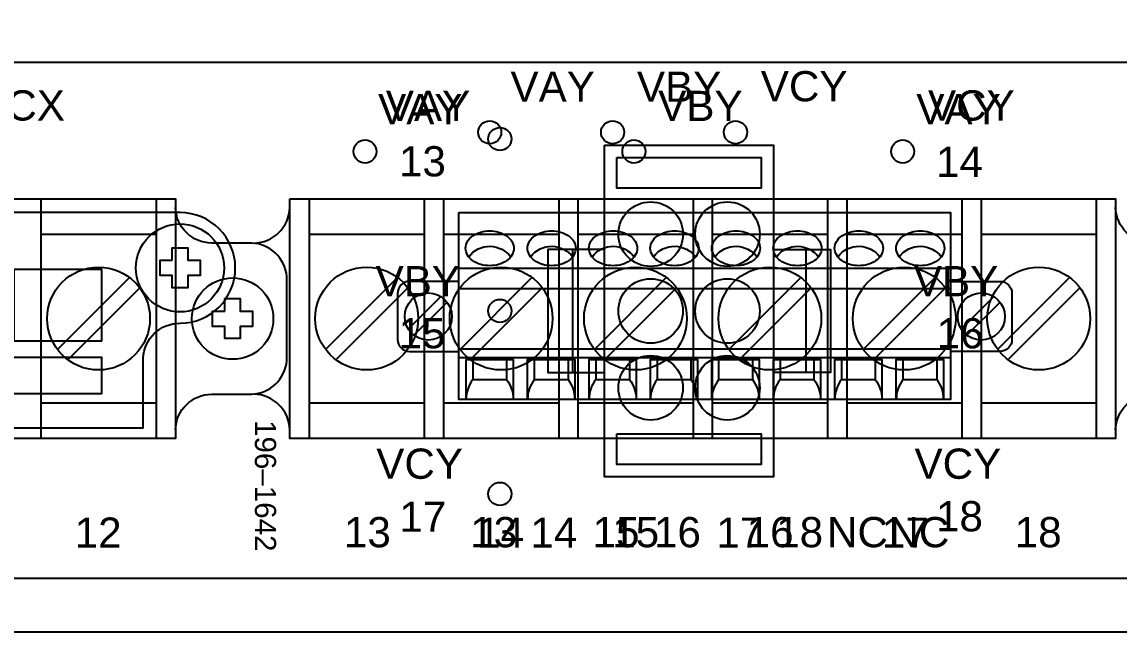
# Model space of a CAD drawing. Extents: x 1 to 47, y 1 to 35.
# Drawn here: x 32.596 to 36.167, y 10.388 to 12.373 of the extents above; entities that cross this region are included whole.
import ezdxf

# ---------------------------------------------------------------- set-up
doc = ezdxf.new("R2010")
doc.units = 0
doc.header["$MEASUREMENT"] = 0
for name, color, linetype in [('1_01__1-X__SCREW-TERMINAL_', 7, 'CONTINUOUS'), ('1_02__2-X__CONNECTORIZED_R', 7, 'CONTINUOUS'), ('1_03__1-1__SCREW-TERMINAL_', 7, 'CONTINUOUS'), ('1_04__2-1__CONNECTORIZED_R', 7, 'CONTINUOUS'), ('7_00______DWG_', 7, 'CONTINUOUS')]:
    doc.layers.add(name, color=color, linetype=linetype)
doc.styles.add('ARIAL', font='arial.ttf')

msp = doc.modelspace()

# ---------------------------------------------------------------- linework, layer by layer
at = {"layer": '1_01__1-X__SCREW-TERMINAL_'}
for points in [[(39.6685, 11.0148), (39.6685, 10.6118, -0.414214), (39.6185, 10.5618), (26.9572, 10.5618, -0.414214), (26.9072, 10.6118), (26.9072, 12.1918, -0.414214), (26.9572, 12.2418), (39.6185, 12.2418, -0.414214), (39.6685, 12.1918), (39.6685, 11.2199)], [(33.0961, 11.0457, -0.403969), (33.214, 11.1616), (33.3442, 11.1617, 0.374201), (33.4588, 11.2704), (33.4588, 11.5449, 0.374201), (33.3442, 11.6536), (33.214, 11.6536, -0.403969), (33.0961, 11.7695)], [(33.3504, 11.6536, 0.403969), (33.4684, 11.7695)], [(36.1562, 11.0457, -0.403969), (36.2741, 11.1616), (36.4043, 11.1617, 0.374201), (36.5189, 11.2704), (36.5189, 11.5449, 0.374201), (36.4043, 11.6536), (36.2741, 11.6536, -0.403969), (36.1562, 11.7695)], [(33.4684, 11.0457, 0.403969), (33.3504, 11.1616)]]:
    msp.add_lwpolyline(points, format="xyb", dxfattribs=at)
for points in [[(30.4083, 11.7976), (33.0959, 11.7976), (33.0959, 11.0176), (30.4083, 11.0176)], [(33.4684, 11.7976), (36.156, 11.7976), (36.156, 11.0176), (33.4684, 11.0176)], [(33.2573, 11.4324), (33.2573, 11.4727), (33.3072, 11.4727), (33.3072, 11.4324), (33.3473, 11.4324), (33.3473, 11.3825), (33.3072, 11.3825), (33.3072, 11.3425), (33.2573, 11.3425), (33.2573, 11.3825), (33.2171, 11.3825), (33.2171, 11.4324)]]:
    msp.add_lwpolyline(points, close=True, dxfattribs=at)
for points in [[(32.6583, 11.7976), (32.6583, 11.0176)], [(33.0333, 11.7976), (33.0333, 11.0176)], [(33.531, 11.7976), (33.531, 11.0176)], [(33.906, 11.7976), (33.906, 11.0176)], [(33.9685, 11.7976), (33.9685, 11.0176)], [(34.3435, 11.7976), (34.3435, 11.0176)], [(34.406, 11.7976), (34.406, 11.0176)], [(34.781, 11.7976), (34.781, 11.0176)], [(34.8435, 11.7976), (34.8435, 11.0176)], [(35.2185, 11.7976), (35.2185, 11.0176)], [(35.2811, 11.7976), (35.2811, 11.0176)], [(35.6561, 11.7976), (35.6561, 11.0176)], [(35.7184, 11.7976), (35.7184, 11.0176)], [(36.0934, 11.7976), (36.0934, 11.0176)], [(32.6583, 11.6825), (33.0333, 11.6825)], [(33.531, 11.6825), (33.906, 11.6825)], [(33.9685, 11.6825), (34.3435, 11.6825)], [(34.406, 11.6825), (34.781, 11.6825)], [(34.8435, 11.6825), (35.2185, 11.6825)], [(35.2811, 11.6825), (35.6561, 11.6825)], [(35.7184, 11.6825), (36.0934, 11.6825)], [(32.9463, 11.5416), (32.7121, 11.3074)], [(33.8189, 11.5416), (33.5847, 11.3074)], [(34.2564, 11.5416), (34.0223, 11.3074)], [(34.6938, 11.5416), (34.4596, 11.3074)], [(35.1313, 11.5416), (34.8972, 11.3074)], [(35.5689, 11.5416), (35.3347, 11.3074)], [(36.0064, 11.5416), (35.7722, 11.3074)], [(32.9797, 11.5082), (32.7455, 11.274)], [(33.8523, 11.5082), (33.6182, 11.274)], [(34.2899, 11.5082), (34.0557, 11.274)], [(34.7272, 11.5082), (34.4931, 11.274)], [(35.1648, 11.5082), (34.9306, 11.274)], [(35.6023, 11.5082), (35.3681, 11.274)], [(36.0398, 11.5082), (35.8056, 11.274)], [(33.0333, 11.1327), (32.6583, 11.1327)], [(33.906, 11.1327), (33.531, 11.1327)], [(34.3435, 11.1327), (33.9685, 11.1327)], [(34.781, 11.1327), (34.406, 11.1327)], [(35.2185, 11.1327), (34.8435, 11.1327)], [(35.6561, 11.1327), (35.2811, 11.1327)], [(36.0934, 11.1327), (35.7184, 11.1327)]]:
    msp.add_lwpolyline(points, dxfattribs=at)
for centre, radius in [((33.7132, 11.9515), 0.0375), ((34.5882, 11.9515), 0.0375), ((35.4632, 11.9515), 0.0375), ((32.8459, 11.4078), 0.1673), ((33.7185, 11.4078), 0.1673), ((34.1561, 11.4078), 0.1673), ((34.5934, 11.4078), 0.1673), ((35.031, 11.4078), 0.1673), ((35.4685, 11.4078), 0.1673), ((35.906, 11.4078), 0.1673), ((33.2822, 11.4076), 0.1324)]:
    msp.add_circle(centre, radius, dxfattribs=at)
at = {"layer": '1_02__2-X__CONNECTORIZED_R'}
for points in [[(34.4931, 11.9726), (35.0429, 11.9726), (35.0429, 10.8926), (34.4931, 10.8926)], [(34.533, 11.9325), (35.003, 11.9325), (35.003, 11.8326), (34.533, 11.8326)], [(33.0859, 11.5978), (33.0859, 11.6378), (33.1359, 11.6378), (33.1359, 11.5978), (33.176, 11.5978), (33.176, 11.5475), (33.1359, 11.5475), (33.1359, 11.5075), (33.0859, 11.5075), (33.0859, 11.5475), (33.0458, 11.5475), (33.0458, 11.5978), (33.0859, 11.5978)], [(32.5709, 11.5691), (32.8559, 11.5691), (32.8559, 11.3341), (32.5709, 11.3341)], [(32.2359, 11.2825), (32.8559, 11.2825), (32.8559, 11.1625), (32.2359, 11.1625)], [(34.533, 11.0326), (35.003, 11.0326), (35.003, 10.9326), (34.533, 10.9326)]]:
    msp.add_lwpolyline(points, close=True, dxfattribs=at)
msp.add_lwpolyline([(30.401, 11.4126, 1), (30.401, 11.0526), (32.991, 11.0524), (32.991, 11.2787, -0.405199), (33.1109, 11.3926, 0.999995), (33.1109, 11.7527), (30.521, 11.7525), (30.521, 11.5265, -0.399232)], format="xyb", close=True, dxfattribs=at)
for points in [[(34.4931, 11.6326), (34.3081, 11.6326), (34.3081, 11.2326), (34.4931, 11.2326)], [(34.388, 11.6326), (34.388, 11.2326)], [(35.0429, 11.6326), (35.2279, 11.6326), (35.2279, 11.2326), (35.0429, 11.2326)], [(35.148, 11.6326), (35.148, 11.2326)]]:
    msp.add_lwpolyline(points, dxfattribs=at)
for centre, radius in [((34.152, 11.9922), 0.0375), ((34.6429, 11.6825), 0.1051), ((34.8929, 11.6825), 0.1051), ((33.1109, 11.5726), 0.1433), ((34.6429, 11.4324), 0.1051), ((34.8929, 11.4324), 0.1051), ((34.152, 11.4326), 0.0375), ((34.6429, 11.1825), 0.1051), ((34.8929, 11.1825), 0.1051), ((34.152, 10.8371), 0.0375)]:
    msp.add_circle(centre, radius, dxfattribs=at)
at = {"layer": '1_03__1-1__SCREW-TERMINAL_'}
for points in [[(30.4083, 11.7976), (33.0959, 11.7976), (33.0959, 11.0176), (30.4083, 11.0176)], [(34.019, 11.753), (35.619, 11.753), (35.619, 11.1443), (34.019, 11.1443)], [(33.2573, 11.4324), (33.2573, 11.4727), (33.3072, 11.4727), (33.3072, 11.4324), (33.3473, 11.4324), (33.3473, 11.3825), (33.3072, 11.3825), (33.3072, 11.3425), (33.2573, 11.3425), (33.2573, 11.3825), (33.2171, 11.3825), (33.2171, 11.4324)]]:
    msp.add_lwpolyline(points, close=True, dxfattribs=at)
for points in [[(32.6583, 11.7976), (32.6583, 11.0176)], [(33.0333, 11.7976), (33.0333, 11.0176)], [(32.6583, 11.6825), (33.0333, 11.6825)], [(34.019, 11.5714), (35.619, 11.5714)], [(32.9463, 11.5416), (32.7121, 11.3074)], [(32.9797, 11.5082), (32.7455, 11.274)], [(34.019, 11.506), (35.619, 11.506)], [(33.8541, 11.3734), (33.96, 11.4793)], [(35.6541, 11.3734), (35.7601, 11.4793)], [(33.8725, 11.3533), (33.9801, 11.4609)], [(35.6725, 11.3533), (35.7801, 11.4609)], [(34.019, 11.3089), (35.619, 11.3089)], [(34.019, 11.2811), (35.619, 11.2811)], [(34.0422, 11.1443), (34.0422, 11.2744), (34.1958, 11.2744), (34.1958, 11.1443)], [(34.2422, 11.1443), (34.2422, 11.2744), (34.3958, 11.2744), (34.3958, 11.1443)], [(34.4422, 11.1443), (34.4422, 11.2744), (34.5958, 11.2744), (34.5958, 11.1443)], [(34.6422, 11.1443), (34.6422, 11.2744), (34.7958, 11.2744), (34.7958, 11.1443)], [(34.8422, 11.1443), (34.8422, 11.2744), (34.9958, 11.2744), (34.9958, 11.1443)], [(35.0422, 11.1443), (35.0422, 11.2744), (35.1958, 11.2744), (35.1958, 11.1443)], [(35.2422, 11.1443), (35.2422, 11.2744), (35.3958, 11.2744), (35.3958, 11.1443)], [(35.4422, 11.1443), (35.4422, 11.2744), (35.5958, 11.2744), (35.5958, 11.1443)], [(34.0639, 11.2093), (34.1741, 11.2093)], [(34.2639, 11.2093), (34.3741, 11.2093)], [(34.4639, 11.2093), (34.5741, 11.2093)], [(34.6639, 11.2093), (34.7741, 11.2093)], [(34.8639, 11.2093), (34.9741, 11.2093)], [(35.0639, 11.2093), (35.1741, 11.2093)], [(35.2639, 11.2093), (35.3741, 11.2093)], [(35.4639, 11.2093), (35.5741, 11.2093)], [(33.0333, 11.1327), (32.6583, 11.1327)]]:
    msp.add_lwpolyline(points, dxfattribs=at)
for points in [[(33.0961, 11.0457, -0.403969), (33.214, 11.1616), (33.3442, 11.1617, 0.374201), (33.4588, 11.2704), (33.4588, 11.5449, 0.374201), (33.3442, 11.6536), (33.214, 11.6536, -0.403969), (33.0961, 11.7695)], [(34.0503, 11.6085, -0.001746), (34.0505, 11.6087, -0.240907), (34.1206, 11.6429, -0.231198), (34.1875, 11.6087, -0.005828), (34.1878, 11.6087)], [(34.2519, 11.6085, -0.001746), (34.2521, 11.6087, -0.240907), (34.3222, 11.6429, -0.231198), (34.3891, 11.6087, -0.005828), (34.3894, 11.6087)], [(34.4519, 11.6085, -0.001746), (34.4521, 11.6087, -0.240907), (34.5222, 11.6429, -0.231198), (34.5891, 11.6087, -0.005828), (34.5894, 11.6087)], [(34.6519, 11.6085, -0.001746), (34.6521, 11.6087, -0.240907), (34.7222, 11.6429, -0.231198), (34.7891, 11.6087, -0.005828), (34.7894, 11.6087)], [(34.8519, 11.6085, -0.001746), (34.8521, 11.6087, -0.240907), (34.9222, 11.6429, -0.231198), (34.9891, 11.6087, -0.005828), (34.9894, 11.6087)], [(35.0519, 11.6085, -0.001746), (35.0521, 11.6087, -0.240907), (35.1222, 11.6429, -0.231198), (35.1891, 11.6087, -0.005828), (35.1894, 11.6087)], [(35.2519, 11.6085, -0.001746), (35.2521, 11.6087, -0.240907), (35.3222, 11.6429, -0.231198), (35.3891, 11.6087, -0.005828), (35.3894, 11.6087)], [(35.4519, 11.6085, -0.001746), (35.4521, 11.6087, -0.240907), (35.5222, 11.6429, -0.231198), (35.5891, 11.6087, -0.005828), (35.5894, 11.6087)], [(34.019, 11.5289), (33.8584, 11.5289, 0.414169), (33.819, 11.4895), (33.819, 11.3399, 0.414258), (33.8584, 11.3006), (34.019, 11.3006)], [(35.619, 11.5289), (35.7796, 11.5289, -0.414169), (35.819, 11.4895), (35.819, 11.3399, -0.414258), (35.7796, 11.3006), (35.619, 11.3006)], [(34.0639, 11.2744), (34.0639, 11.2093, 0.162853), (34.0422, 11.1443, 1.944453)], [(34.1741, 11.2744), (34.1741, 11.2093, -0.162853), (34.1958, 11.1443, -1.944453)], [(34.2639, 11.2744), (34.2639, 11.2093, 0.162853), (34.2422, 11.1443, 1.944453)], [(34.3741, 11.2744), (34.3741, 11.2093, -0.162853), (34.3958, 11.1443, -1.944453)], [(34.4639, 11.2744), (34.4639, 11.2093, 0.162853), (34.4422, 11.1443, 1.944453)], [(34.5741, 11.2744), (34.5741, 11.2093, -0.162853), (34.5958, 11.1443, -1.944453)], [(34.6639, 11.2744), (34.6639, 11.2093, 0.162853), (34.6422, 11.1443, 1.944453)], [(34.7741, 11.2744), (34.7741, 11.2093, -0.162853), (34.7958, 11.1443, -1.944453)], [(34.8639, 11.2744), (34.8639, 11.2093, 0.162853), (34.8422, 11.1443, 1.944453)], [(34.9741, 11.2744), (34.9741, 11.2093, -0.162853), (34.9958, 11.1443, -1.944453)], [(35.0639, 11.2744), (35.0639, 11.2093, 0.162853), (35.0422, 11.1443, 1.944453)], [(35.1741, 11.2744), (35.1741, 11.2093, -0.162853), (35.1958, 11.1443, -1.944453)], [(35.2639, 11.2744), (35.2639, 11.2093, 0.162853), (35.2422, 11.1443, 1.944453)], [(35.3741, 11.2744), (35.3741, 11.2093, -0.162853), (35.3958, 11.1443, -1.944453)], [(35.4639, 11.2744), (35.4639, 11.2093, 0.162853), (35.4422, 11.1443, 1.944453)], [(35.5741, 11.2744), (35.5741, 11.2093, -0.162853), (35.5958, 11.1443, -1.944453)]]:
    msp.add_lwpolyline(points, format="xyb", dxfattribs=at)
for points in [[(34.0403, 11.6366, -0.244062), (34.0633, 11.6766, -0.154167), (34.119, 11.6932, -0.154167), (34.1747, 11.6766, -0.236767), (34.1977, 11.6366, -0.24406), (34.1747, 11.5965, -0.154167), (34.119, 11.5799, -0.154167), (34.0633, 11.5965, -0.244061)], [(34.2418, 11.6366, -0.244062), (34.2649, 11.6766, -0.154167), (34.3206, 11.6932, -0.154167), (34.3763, 11.6766, -0.236767), (34.3993, 11.6366, -0.24406), (34.3763, 11.5965, -0.154167), (34.3206, 11.5799, -0.154167), (34.2649, 11.5965, -0.244061)], [(34.4418, 11.6366, -0.244062), (34.4649, 11.6766, -0.154167), (34.5206, 11.6932, -0.154167), (34.5763, 11.6766, -0.236767), (34.5993, 11.6366, -0.24406), (34.5763, 11.5965, -0.154167), (34.5206, 11.5799, -0.154167), (34.4649, 11.5965, -0.244061)], [(34.6418, 11.6366, -0.244062), (34.6649, 11.6766, -0.154167), (34.7206, 11.6932, -0.154167), (34.7763, 11.6766, -0.236767), (34.7993, 11.6366, -0.24406), (34.7763, 11.5965, -0.154167), (34.7206, 11.5799, -0.154167), (34.6649, 11.5965, -0.244061)], [(34.8418, 11.6366, -0.244062), (34.8649, 11.6766, -0.154167), (34.9206, 11.6932, -0.154167), (34.9763, 11.6766, -0.236767), (34.9993, 11.6366, -0.24406), (34.9763, 11.5965, -0.154167), (34.9206, 11.5799, -0.154167), (34.8649, 11.5965, -0.244061)], [(35.0418, 11.6366, -0.244062), (35.0649, 11.6766, -0.154167), (35.1206, 11.6932, -0.154167), (35.1763, 11.6766, -0.236767), (35.1993, 11.6366, -0.24406), (35.1763, 11.5965, -0.154167), (35.1206, 11.5799, -0.154167), (35.0649, 11.5965, -0.244061)], [(35.2418, 11.6366, -0.244062), (35.2649, 11.6766, -0.154167), (35.3206, 11.6932, -0.154167), (35.3763, 11.6766, -0.236767), (35.3993, 11.6366, -0.24406), (35.3763, 11.5965, -0.154167), (35.3206, 11.5799, -0.154167), (35.2649, 11.5965, -0.244061)], [(35.4418, 11.6366, -0.244062), (35.4649, 11.6766, -0.154167), (35.5206, 11.6932, -0.154167), (35.5763, 11.6766, -0.236767), (35.5993, 11.6366, -0.24406), (35.5763, 11.5965, -0.154167), (35.5206, 11.5799, -0.154167), (35.4649, 11.5965, -0.244061)]]:
    msp.add_lwpolyline(points, format="xyb", close=True, dxfattribs=at)
for centre, radius in [((34.119, 12.014), 0.0375), ((34.519, 12.014), 0.0375), ((34.919, 12.014), 0.0375), ((32.8459, 11.4078), 0.1673), ((33.2822, 11.4076), 0.1324), ((33.919, 11.4144), 0.0768), ((35.719, 11.4144), 0.0768)]:
    msp.add_circle(centre, radius, dxfattribs=at)
at = {"layer": '1_04__2-1__CONNECTORIZED_R'}
for points in [[(30.401, 11.4126, 1), (30.401, 11.0526), (32.991, 11.0524), (32.991, 11.2787, -0.405199), (33.1109, 11.3926, 0.999995), (33.1109, 11.7527), (30.521, 11.7525), (30.521, 11.5265, -0.399232)], [(34.0403, 11.6366, -0.244062), (34.0633, 11.6766, -0.154167), (34.119, 11.6932, -0.154167), (34.1747, 11.6766, -0.236767), (34.1977, 11.6366, -0.24406), (34.1747, 11.5965, -0.154167), (34.119, 11.5799, -0.154167), (34.0633, 11.5965, -0.244061)], [(34.2418, 11.6366, -0.244062), (34.2649, 11.6766, -0.154167), (34.3206, 11.6932, -0.154167), (34.3763, 11.6766, -0.236767), (34.3993, 11.6366, -0.24406), (34.3763, 11.5965, -0.154167), (34.3206, 11.5799, -0.154167), (34.2649, 11.5965, -0.244061)], [(34.4418, 11.6366, -0.244062), (34.4649, 11.6766, -0.154167), (34.5206, 11.6932, -0.154167), (34.5763, 11.6766, -0.236767), (34.5993, 11.6366, -0.24406), (34.5763, 11.5965, -0.154167), (34.5206, 11.5799, -0.154167), (34.4649, 11.5965, -0.244061)], [(34.6418, 11.6366, -0.244062), (34.6649, 11.6766, -0.154167), (34.7206, 11.6932, -0.154167), (34.7763, 11.6766, -0.236767), (34.7993, 11.6366, -0.24406), (34.7763, 11.5965, -0.154167), (34.7206, 11.5799, -0.154167), (34.6649, 11.5965, -0.244061)], [(34.8418, 11.6366, -0.244062), (34.8649, 11.6766, -0.154167), (34.9206, 11.6932, -0.154167), (34.9763, 11.6766, -0.236767), (34.9993, 11.6366, -0.24406), (34.9763, 11.5965, -0.154167), (34.9206, 11.5799, -0.154167), (34.8649, 11.5965, -0.244061)], [(35.0418, 11.6366, -0.244062), (35.0649, 11.6766, -0.154167), (35.1206, 11.6932, -0.154167), (35.1763, 11.6766, -0.236767), (35.1993, 11.6366, -0.24406), (35.1763, 11.5965, -0.154167), (35.1206, 11.5799, -0.154167), (35.0649, 11.5965, -0.244061)], [(35.2418, 11.6366, -0.244062), (35.2649, 11.6766, -0.154167), (35.3206, 11.6932, -0.154167), (35.3763, 11.6766, -0.236767), (35.3993, 11.6366, -0.24406), (35.3763, 11.5965, -0.154167), (35.3206, 11.5799, -0.154167), (35.2649, 11.5965, -0.244061)], [(35.4418, 11.6366, -0.244062), (35.4649, 11.6766, -0.154167), (35.5206, 11.6932, -0.154167), (35.5763, 11.6766, -0.236767), (35.5993, 11.6366, -0.24406), (35.5763, 11.5965, -0.154167), (35.5206, 11.5799, -0.154167), (35.4649, 11.5965, -0.244061)]]:
    msp.add_lwpolyline(points, format="xyb", close=True, dxfattribs=at)
for points in [[(34.019, 11.753), (35.619, 11.753), (35.619, 11.1443), (34.019, 11.1443)], [(33.0859, 11.5978), (33.0859, 11.6378), (33.1359, 11.6378), (33.1359, 11.5978), (33.176, 11.5978), (33.176, 11.5475), (33.1359, 11.5475), (33.1359, 11.5075), (33.0859, 11.5075), (33.0859, 11.5475), (33.0458, 11.5475), (33.0458, 11.5978), (33.0859, 11.5978)], [(32.5709, 11.5691), (32.8559, 11.5691), (32.8559, 11.3341), (32.5709, 11.3341)], [(32.2359, 11.2825), (32.8559, 11.2825), (32.8559, 11.1625), (32.2359, 11.1625)]]:
    msp.add_lwpolyline(points, close=True, dxfattribs=at)
for points in [[(34.0503, 11.6085, -0.001746), (34.0505, 11.6087, -0.240907), (34.1206, 11.6429, -0.231198), (34.1875, 11.6087, -0.005828), (34.1878, 11.6087)], [(34.2519, 11.6085, -0.001746), (34.2521, 11.6087, -0.240907), (34.3222, 11.6429, -0.231198), (34.3891, 11.6087, -0.005828), (34.3894, 11.6087)], [(34.4519, 11.6085, -0.001746), (34.4521, 11.6087, -0.240907), (34.5222, 11.6429, -0.231198), (34.5891, 11.6087, -0.005828), (34.5894, 11.6087)], [(34.6519, 11.6085, -0.001746), (34.6521, 11.6087, -0.240907), (34.7222, 11.6429, -0.231198), (34.7891, 11.6087, -0.005828), (34.7894, 11.6087)], [(34.8519, 11.6085, -0.001746), (34.8521, 11.6087, -0.240907), (34.9222, 11.6429, -0.231198), (34.9891, 11.6087, -0.005828), (34.9894, 11.6087)], [(35.0519, 11.6085, -0.001746), (35.0521, 11.6087, -0.240907), (35.1222, 11.6429, -0.231198), (35.1891, 11.6087, -0.005828), (35.1894, 11.6087)], [(35.2519, 11.6085, -0.001746), (35.2521, 11.6087, -0.240907), (35.3222, 11.6429, -0.231198), (35.3891, 11.6087, -0.005828), (35.3894, 11.6087)], [(35.4519, 11.6085, -0.001746), (35.4521, 11.6087, -0.240907), (35.5222, 11.6429, -0.231198), (35.5891, 11.6087, -0.005828), (35.5894, 11.6087)], [(34.019, 11.5289), (33.8584, 11.5289, 0.414169), (33.819, 11.4895), (33.819, 11.3399, 0.414258), (33.8584, 11.3006), (34.019, 11.3006)], [(35.619, 11.5289), (35.7796, 11.5289, -0.414169), (35.819, 11.4895), (35.819, 11.3399, -0.414258), (35.7796, 11.3006), (35.619, 11.3006)], [(34.0639, 11.2744), (34.0639, 11.2093, 0.162853), (34.0422, 11.1443, 1.944453)], [(34.1741, 11.2744), (34.1741, 11.2093, -0.162853), (34.1958, 11.1443, -1.944453)], [(34.2639, 11.2744), (34.2639, 11.2093, 0.162853), (34.2422, 11.1443, 1.944453)], [(34.3741, 11.2744), (34.3741, 11.2093, -0.162853), (34.3958, 11.1443, -1.944453)], [(34.4639, 11.2744), (34.4639, 11.2093, 0.162853), (34.4422, 11.1443, 1.944453)], [(34.5741, 11.2744), (34.5741, 11.2093, -0.162853), (34.5958, 11.1443, -1.944453)], [(34.6639, 11.2744), (34.6639, 11.2093, 0.162853), (34.6422, 11.1443, 1.944453)], [(34.7741, 11.2744), (34.7741, 11.2093, -0.162853), (34.7958, 11.1443, -1.944453)], [(34.8639, 11.2744), (34.8639, 11.2093, 0.162853), (34.8422, 11.1443, 1.944453)], [(34.9741, 11.2744), (34.9741, 11.2093, -0.162853), (34.9958, 11.1443, -1.944453)], [(35.0639, 11.2744), (35.0639, 11.2093, 0.162853), (35.0422, 11.1443, 1.944453)], [(35.1741, 11.2744), (35.1741, 11.2093, -0.162853), (35.1958, 11.1443, -1.944453)], [(35.2639, 11.2744), (35.2639, 11.2093, 0.162853), (35.2422, 11.1443, 1.944453)], [(35.3741, 11.2744), (35.3741, 11.2093, -0.162853), (35.3958, 11.1443, -1.944453)], [(35.4639, 11.2744), (35.4639, 11.2093, 0.162853), (35.4422, 11.1443, 1.944453)], [(35.5741, 11.2744), (35.5741, 11.2093, -0.162853), (35.5958, 11.1443, -1.944453)]]:
    msp.add_lwpolyline(points, format="xyb", dxfattribs=at)
for points in [[(34.019, 11.5714), (35.619, 11.5714)], [(34.019, 11.506), (35.619, 11.506)], [(33.8541, 11.3734), (33.96, 11.4793)], [(35.6541, 11.3734), (35.7601, 11.4793)], [(33.8725, 11.3533), (33.9801, 11.4609)], [(35.6725, 11.3533), (35.7801, 11.4609)], [(34.019, 11.3089), (35.619, 11.3089)], [(34.019, 11.2811), (35.619, 11.2811)], [(34.0422, 11.1443), (34.0422, 11.2744), (34.1958, 11.2744), (34.1958, 11.1443)], [(34.2422, 11.1443), (34.2422, 11.2744), (34.3958, 11.2744), (34.3958, 11.1443)], [(34.4422, 11.1443), (34.4422, 11.2744), (34.5958, 11.2744), (34.5958, 11.1443)], [(34.6422, 11.1443), (34.6422, 11.2744), (34.7958, 11.2744), (34.7958, 11.1443)], [(34.8422, 11.1443), (34.8422, 11.2744), (34.9958, 11.2744), (34.9958, 11.1443)], [(35.0422, 11.1443), (35.0422, 11.2744), (35.1958, 11.2744), (35.1958, 11.1443)], [(35.2422, 11.1443), (35.2422, 11.2744), (35.3958, 11.2744), (35.3958, 11.1443)], [(35.4422, 11.1443), (35.4422, 11.2744), (35.5958, 11.2744), (35.5958, 11.1443)], [(34.0639, 11.2093), (34.1741, 11.2093)], [(34.2639, 11.2093), (34.3741, 11.2093)], [(34.4639, 11.2093), (34.5741, 11.2093)], [(34.6639, 11.2093), (34.7741, 11.2093)], [(34.8639, 11.2093), (34.9741, 11.2093)], [(35.0639, 11.2093), (35.1741, 11.2093)], [(35.2639, 11.2093), (35.3741, 11.2093)], [(35.4639, 11.2093), (35.5741, 11.2093)]]:
    msp.add_lwpolyline(points, dxfattribs=at)
for centre, radius in [((34.119, 12.014), 0.0375), ((34.519, 12.014), 0.0375), ((34.919, 12.014), 0.0375), ((33.1109, 11.5726), 0.1433), ((33.919, 11.4144), 0.0768), ((35.719, 11.4144), 0.0768)]:
    msp.add_circle(centre, radius, dxfattribs=at)
at = {"layer": '7_00______DWG_'}
msp.add_lwpolyline([(26.742, 18.8476), (43.832, 18.8476, -0.377157), (43.912, 18.7576), (43.912, 10.4776, -0.414213), (43.822, 10.3876), (26.752, 10.3876, -0.414213), (26.662, 10.4776), (26.662, 18.7576, -0.377161)], format="xyb", close=True, dxfattribs=at)
msp.add_lwpolyline([(39.6685, 11.0148), (39.6685, 10.6118, -0.414214), (39.6185, 10.5618), (26.9572, 10.5618, -0.414214), (26.9072, 10.6118), (26.9072, 12.1918, -0.414214), (26.9572, 12.2418), (39.6185, 12.2418, -0.414214), (39.6685, 12.1918), (39.6685, 11.2199)], format="xyb", dxfattribs=at)

# ---------------------------------------------------------------- texts
at = {"layer": '1_01__1-X__SCREW-TERMINAL_', "style": 'ARIAL'}
for s, p in [('VAY', (33.7808, 12.0507)), ('VBY', (34.6674, 12.0507)), ('VCY', (35.5455, 12.0523)), ('13', (33.6444, 10.6636)), ('14', (34.0781, 10.662)), ('15', (34.5177, 10.6636)), ('16', (34.9553, 10.6636)), ('17', (35.3957, 10.662)), ('18', (35.8279, 10.6636))]:
    msp.add_text(s, height=0.09833, dxfattribs=at).set_placement(p)
at = {"layer": '1_02__2-X__CONNECTORIZED_R', "style": 'ARIAL'}
for s, p in [('VAY', (33.7557, 12.0399)), ('VAY', (35.5077, 12.0399)), ('13', (33.8236, 11.8705)), ('14', (35.5718, 11.8689)), ('VBY', (33.7475, 11.4803)), ('VBY', (35.4996, 11.4803)), ('15', (33.822, 11.3109)), ('16', (35.574, 11.3109)), ('VCY', (33.7497, 10.8864)), ('VCY', (35.5017, 10.8864)), ('17', (33.8249, 10.7139)), ('18', (35.5716, 10.7154))]:
    msp.add_text(s, height=0.09833, dxfattribs=at).set_placement(p)
msp.add_text('196–1642', height=0.06883, rotation=270, dxfattribs=at).set_placement((33.3548, 11.0776))
at = {"layer": '1_03__1-1__SCREW-TERMINAL_', "style": 'ARIAL'}
for s, p in [('VCY', (35.0013, 12.1148)), ('VAY', (34.1866, 12.1132)), ('VBY', (34.5982, 12.1132)), ('13', (34.0554, 10.6636)), ('14', (34.2515, 10.662)), ('15', (34.4537, 10.6636)), ('16', (34.6537, 10.6636)), ('17', (34.8566, 10.662)), ('18', (35.0513, 10.6636)), ('NC', (35.2168, 10.6636)), ('NC', (35.4168, 10.6636))]:
    msp.add_text(s, height=0.09833, dxfattribs=at).set_placement(p)
at = {"layer": '1_04__2-1__CONNECTORIZED_R', "style": 'ARIAL'}
for s, p in [('VCY', (35.0013, 12.1148)), ('VAY', (34.1866, 12.1132)), ('VBY', (34.5982, 12.1132)), ('13', (34.0554, 10.6636)), ('14', (34.2515, 10.662)), ('15', (34.4537, 10.6636)), ('16', (34.6537, 10.6636)), ('17', (34.8566, 10.662)), ('18', (35.0513, 10.6636)), ('NC', (35.2168, 10.6636)), ('NC', (35.4168, 10.6636))]:
    msp.add_text(s, height=0.09833, dxfattribs=at).set_placement(p)
at = {"layer": '7_00______DWG_', "style": 'ARIAL'}
for s, p in [('ICX', (32.5073, 12.0523)), ('12', (32.768, 10.662))]:
    msp.add_text(s, height=0.09833, dxfattribs=at).set_placement(p)

doc.saveas('drawing.dxf')
